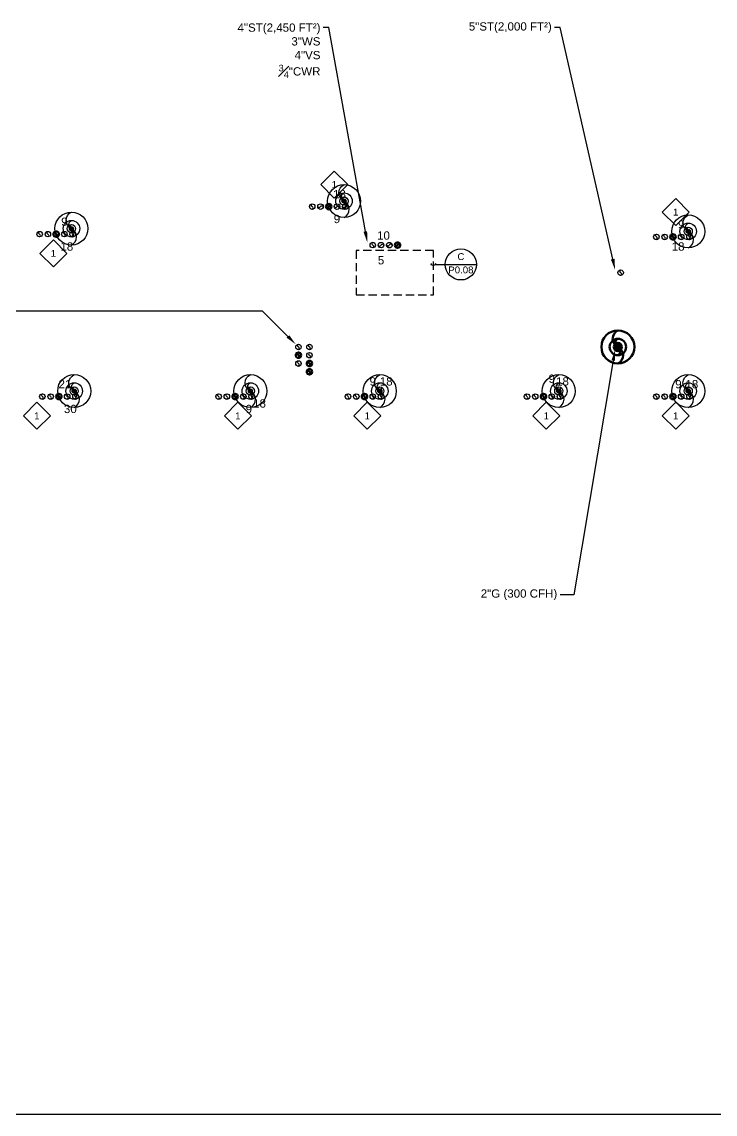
# Model space of a CAD drawing. Extents: x -3693 to 528, y -2672 to 2716.
# Drawn here: x -2542 to -1535, y -859 to 728 of the extents above; entities that cross this region are included whole.
import ezdxf
from ezdxf.enums import TextEntityAlignment as Align

# ---------------------------------------------------------------- set-up
doc = ezdxf.new("R2010")
doc.units = 0
doc.header["$LTSCALE"] = 48
doc.header["$MEASUREMENT"] = 0
doc.linetypes.add('HIDDEN', pattern=[0.375, 0.25, -0.125])
doc.linetypes.add('VENT', pattern=[0.3, 0.2, -0.1])
for name, color, linetype in [('G-ANNO-TEXT', 70, 'Continuous'), ('G-ANNO-TEXT @ 128', 70, 'Continuous'), ('P-14HW-N @ 128', 3, 'Continuous'), ('P-14HWC-N @ 128', 2, 'Continuous'), ('P-HW-N @ 128', 1, 'Continuous'), ('P-HWC-N', 2, 'Continuous'), ('P-HWC-N @ 1 (1)', 2, 'Continuous'), ('P-HWC-N @ 1 (2)', 2, 'Continuous'), ('P-HWC-N @ 12', 2, 'Continuous'), ('P-HWC-N @ 128', 2, 'Continuous'), ('P-HWC-N @ 16', 2, 'Continuous'), ('P-HWC-N @ 192', 2, 'Continuous'), ('P-HWC-N @ 2', 2, 'Continuous'), ('P-HWC-N @ 24', 2, 'Continuous'), ('P-HWC-N @ 384', 2, 'Continuous'), ('P-HWC-N @ 4', 2, 'Continuous'), ('P-HWC-N @ 48', 2, 'Continuous'), ('P-HWC-N @ 64', 2, 'Continuous'), ('P-HWC-N @ 768', 2, 'Continuous'), ('P-HWC-N @ 8', 2, 'Continuous'), ('P-HWC-N @ 96', 2, 'Continuous'), ('P-SAN-N @ 128', 6, 'Continuous'), ('P-SANV-N', 5, 'VENT'), ('P-SANV-N @ 128', 5, 'VENT'), ('P-STRM-N @ 128', 2, 'Continuous')]:
    doc.layers.add(name, color=color, linetype=linetype)
for name, color, linetype, lineweight in [('P-CW-N @ 128', 4, 'Continuous', 60), ('P-GAS-N', 3, 'Continuous', 60), ('P-GAS-N @ 1 (1)', 3, 'Continuous', 60), ('P-GAS-N @ 1 (2)', 3, 'Continuous', 60), ('P-GAS-N @ 12', 3, 'Continuous', 60), ('P-GAS-N @ 128', 3, 'Continuous', 60), ('P-GAS-N @ 16', 3, 'Continuous', 60), ('P-GAS-N @ 192', 3, 'Continuous', 60), ('P-GAS-N @ 2', 3, 'Continuous', 60), ('P-GAS-N @ 24', 3, 'Continuous', 60), ('P-GAS-N @ 384', 3, 'Continuous', 60), ('P-GAS-N @ 4', 3, 'Continuous', 60), ('P-GAS-N @ 48', 3, 'Continuous', 60), ('P-GAS-N @ 64', 3, 'Continuous', 60), ('P-GAS-N @ 768', 3, 'Continuous', 60), ('P-GAS-N @ 8', 3, 'Continuous', 60), ('P-GAS-N @ 96', 3, 'Continuous', 60)]:
    doc.layers.add(name, color=color, linetype=linetype, lineweight=lineweight)
doc.layers.add('P-SAN-DFU', color=7, linetype='Continuous', plot=False)
doc.styles.add('Arial', font='arial.ttf')

# ---------------------------------------------------------------- blocks, each defined once
blk = doc.blocks.new('*U9')
blk.add_lwpolyline([(0, 0.0311, 0.634258), (0, 0, -0.634258), (0, -0.0311)], format="xyb")
blk.add_circle((0, 0), 0.0312)
blk = doc.blocks.new('DIAMOND TAG')
blk.add_lwpolyline([(0, -0.153), (0.153, 0), (0, 0.153), (-0.153, 0)], close=True)
at = {"style": 'Arial'}
blk.add_attdef('XXX', text='', height=0.0781, dxfattribs=at).set_placement((0, 0), align=Align.MIDDLE)
blk = doc.blocks.new('*U734')
at = {"layer": 'P-GAS-N @ 1 (1)'}
blk.add_blockref('*U9', (-1676, 255.7), dxfattribs=at)
at = {"layer": 'P-GAS-N @ 1 (2)'}
blk.add_blockref('*U9', (-1676, 255.7), dxfattribs=at)
at = {"layer": 'P-GAS-N @ 12', "xscale": 12, "yscale": 12, "zscale": 12}
blk.add_blockref('*U9', (-1676, 255.7), dxfattribs=at)
at = {"layer": 'P-GAS-N @ 128', "xscale": 128, "yscale": 128, "zscale": 128}
blk.add_blockref('*U9', (-1676, 255.7), dxfattribs=at)
at = {"layer": 'P-GAS-N @ 16', "xscale": 16, "yscale": 16, "zscale": 16}
blk.add_blockref('*U9', (-1676, 255.7), dxfattribs=at)
at = {"layer": 'P-GAS-N @ 192', "xscale": 192, "yscale": 192, "zscale": 192}
blk.add_blockref('*U9', (-1676, 255.7), dxfattribs=at)
at = {"layer": 'P-GAS-N @ 2', "xscale": 2, "yscale": 2, "zscale": 2}
blk.add_blockref('*U9', (-1676, 255.7), dxfattribs=at)
at = {"layer": 'P-GAS-N @ 24', "xscale": 24, "yscale": 24, "zscale": 24}
blk.add_blockref('*U9', (-1676, 255.7), dxfattribs=at)
at = {"layer": 'P-GAS-N @ 384', "xscale": 384, "yscale": 384, "zscale": 384}
blk.add_blockref('*U9', (-1676, 255.7), dxfattribs=at)
at = {"layer": 'P-GAS-N @ 4', "xscale": 4, "yscale": 4, "zscale": 4}
blk.add_blockref('*U9', (-1676, 255.7), dxfattribs=at)
at = {"layer": 'P-GAS-N @ 48', "xscale": 48, "yscale": 48, "zscale": 48}
blk.add_blockref('*U9', (-1676, 255.7), dxfattribs=at)
at = {"layer": 'P-GAS-N @ 64', "xscale": 64, "yscale": 64, "zscale": 64}
blk.add_blockref('*U9', (-1676, 255.7), dxfattribs=at)
at = {"layer": 'P-GAS-N @ 768', "xscale": 768, "yscale": 768, "zscale": 768}
blk.add_blockref('*U9', (-1676, 255.7), dxfattribs=at)
at = {"layer": 'P-GAS-N @ 8', "xscale": 8, "yscale": 8, "zscale": 8}
blk.add_blockref('*U9', (-1676, 255.7), dxfattribs=at)
at = {"layer": 'P-GAS-N @ 96', "xscale": 96, "yscale": 96, "zscale": 96}
blk.add_blockref('*U9', (-1676, 255.7), dxfattribs=at)
blk = doc.blocks.new('RISER TAG')
blk.add_line((-0.177, 0), (0.177, 0))
blk.add_circle((0, 0), 0.177)
at = {"style": 'Arial'}
for p in [(0, 0.088), (0, -0.088)]:
    blk.add_attdef('X', text='', height=0.0781, dxfattribs=at).set_placement(p, align=Align.MIDDLE_CENTER)
blk = doc.blocks.new('*U755')
at = {"layer": 'P-HWC-N @ 1 (1)', "rotation": 180}
blk.add_blockref('*U9', (-2465.8, 191.7), dxfattribs=at)
at = {"layer": 'P-HWC-N @ 1 (2)', "rotation": 180}
blk.add_blockref('*U9', (-2465.8, 191.7), dxfattribs=at)
at = {"layer": 'P-HWC-N @ 12', "xscale": 12, "yscale": 12, "zscale": 12, "rotation": 180}
blk.add_blockref('*U9', (-2465.8, 191.7), dxfattribs=at)
at = {"layer": 'P-HWC-N @ 128', "xscale": 128, "yscale": 128, "zscale": 128, "rotation": 180}
blk.add_blockref('*U9', (-2512, 183.7), dxfattribs=at)
at = {"layer": 'P-HWC-N @ 16', "xscale": 16, "yscale": 16, "zscale": 16, "rotation": 180}
blk.add_blockref('*U9', (-2465.8, 191.7), dxfattribs=at)
at = {"layer": 'P-HWC-N @ 192', "xscale": 192, "yscale": 192, "zscale": 192, "rotation": 180}
blk.add_blockref('*U9', (-2465.8, 191.7), dxfattribs=at)
at = {"layer": 'P-HWC-N @ 2', "xscale": 2, "yscale": 2, "zscale": 2, "rotation": 180}
blk.add_blockref('*U9', (-2465.8, 191.7), dxfattribs=at)
at = {"layer": 'P-HWC-N @ 24', "xscale": 24, "yscale": 24, "zscale": 24, "rotation": 180}
blk.add_blockref('*U9', (-2465.8, 191.7), dxfattribs=at)
at = {"layer": 'P-HWC-N @ 384', "xscale": 384, "yscale": 384, "zscale": 384, "rotation": 180}
blk.add_blockref('*U9', (-2465.8, 191.7), dxfattribs=at)
at = {"layer": 'P-HWC-N @ 4', "xscale": 4, "yscale": 4, "zscale": 4, "rotation": 180}
blk.add_blockref('*U9', (-2465.8, 191.7), dxfattribs=at)
at = {"layer": 'P-HWC-N @ 48', "xscale": 48, "yscale": 48, "zscale": 48, "rotation": 180}
blk.add_blockref('*U9', (-2465.8, 191.7), dxfattribs=at)
at = {"layer": 'P-HWC-N @ 64', "xscale": 64, "yscale": 64, "zscale": 64, "rotation": 180}
blk.add_blockref('*U9', (-2465.8, 191.7), dxfattribs=at)
at = {"layer": 'P-HWC-N @ 768', "xscale": 768, "yscale": 768, "zscale": 768, "rotation": 180}
blk.add_blockref('*U9', (-2465.8, 191.7), dxfattribs=at)
at = {"layer": 'P-HWC-N @ 8', "xscale": 8, "yscale": 8, "zscale": 8, "rotation": 180}
blk.add_blockref('*U9', (-2465.8, 191.7), dxfattribs=at)
at = {"layer": 'P-HWC-N @ 96', "xscale": 96, "yscale": 96, "zscale": 96, "rotation": 180}
blk.add_blockref('*U9', (-2465.8, 191.7), dxfattribs=at)
blk = doc.blocks.new('*U756')
at = {"layer": 'P-HWC-N @ 1 (1)', "rotation": 180}
blk.add_blockref('*U9', (-2209.8, 191.7), dxfattribs=at)
at = {"layer": 'P-HWC-N @ 1 (2)', "rotation": 180}
blk.add_blockref('*U9', (-2209.8, 191.7), dxfattribs=at)
at = {"layer": 'P-HWC-N @ 12', "xscale": 12, "yscale": 12, "zscale": 12, "rotation": 180}
blk.add_blockref('*U9', (-2209.8, 191.7), dxfattribs=at)
at = {"layer": 'P-HWC-N @ 128', "xscale": 128, "yscale": 128, "zscale": 128, "rotation": 180}
blk.add_blockref('*U9', (-2256, 183.7), dxfattribs=at)
at = {"layer": 'P-HWC-N @ 16', "xscale": 16, "yscale": 16, "zscale": 16, "rotation": 180}
blk.add_blockref('*U9', (-2209.8, 191.7), dxfattribs=at)
at = {"layer": 'P-HWC-N @ 192', "xscale": 192, "yscale": 192, "zscale": 192, "rotation": 180}
blk.add_blockref('*U9', (-2209.8, 191.7), dxfattribs=at)
at = {"layer": 'P-HWC-N @ 2', "xscale": 2, "yscale": 2, "zscale": 2, "rotation": 180}
blk.add_blockref('*U9', (-2209.8, 191.7), dxfattribs=at)
at = {"layer": 'P-HWC-N @ 24', "xscale": 24, "yscale": 24, "zscale": 24, "rotation": 180}
blk.add_blockref('*U9', (-2209.8, 191.7), dxfattribs=at)
at = {"layer": 'P-HWC-N @ 384', "xscale": 384, "yscale": 384, "zscale": 384, "rotation": 180}
blk.add_blockref('*U9', (-2209.8, 191.7), dxfattribs=at)
at = {"layer": 'P-HWC-N @ 4', "xscale": 4, "yscale": 4, "zscale": 4, "rotation": 180}
blk.add_blockref('*U9', (-2209.8, 191.7), dxfattribs=at)
at = {"layer": 'P-HWC-N @ 48', "xscale": 48, "yscale": 48, "zscale": 48, "rotation": 180}
blk.add_blockref('*U9', (-2209.8, 191.7), dxfattribs=at)
at = {"layer": 'P-HWC-N @ 64', "xscale": 64, "yscale": 64, "zscale": 64, "rotation": 180}
blk.add_blockref('*U9', (-2209.8, 191.7), dxfattribs=at)
at = {"layer": 'P-HWC-N @ 768', "xscale": 768, "yscale": 768, "zscale": 768, "rotation": 180}
blk.add_blockref('*U9', (-2209.8, 191.7), dxfattribs=at)
at = {"layer": 'P-HWC-N @ 8', "xscale": 8, "yscale": 8, "zscale": 8, "rotation": 180}
blk.add_blockref('*U9', (-2209.8, 191.7), dxfattribs=at)
at = {"layer": 'P-HWC-N @ 96', "xscale": 96, "yscale": 96, "zscale": 96, "rotation": 180}
blk.add_blockref('*U9', (-2209.8, 191.7), dxfattribs=at)
blk = doc.blocks.new('*U757')
at = {"layer": 'P-HWC-N @ 1 (1)', "rotation": 180}
blk.add_blockref('*U9', (-2021.8, 191.7), dxfattribs=at)
at = {"layer": 'P-HWC-N @ 1 (2)', "rotation": 180}
blk.add_blockref('*U9', (-2021.8, 191.7), dxfattribs=at)
at = {"layer": 'P-HWC-N @ 12', "xscale": 12, "yscale": 12, "zscale": 12, "rotation": 180}
blk.add_blockref('*U9', (-2021.8, 191.7), dxfattribs=at)
at = {"layer": 'P-HWC-N @ 128', "xscale": 128, "yscale": 128, "zscale": 128, "rotation": 180}
blk.add_blockref('*U9', (-2068, 183.7), dxfattribs=at)
at = {"layer": 'P-HWC-N @ 16', "xscale": 16, "yscale": 16, "zscale": 16, "rotation": 180}
blk.add_blockref('*U9', (-2021.8, 191.7), dxfattribs=at)
at = {"layer": 'P-HWC-N @ 192', "xscale": 192, "yscale": 192, "zscale": 192, "rotation": 180}
blk.add_blockref('*U9', (-2021.8, 191.7), dxfattribs=at)
at = {"layer": 'P-HWC-N @ 2', "xscale": 2, "yscale": 2, "zscale": 2, "rotation": 180}
blk.add_blockref('*U9', (-2021.8, 191.7), dxfattribs=at)
at = {"layer": 'P-HWC-N @ 24', "xscale": 24, "yscale": 24, "zscale": 24, "rotation": 180}
blk.add_blockref('*U9', (-2021.8, 191.7), dxfattribs=at)
at = {"layer": 'P-HWC-N @ 384', "xscale": 384, "yscale": 384, "zscale": 384, "rotation": 180}
blk.add_blockref('*U9', (-2021.8, 191.7), dxfattribs=at)
at = {"layer": 'P-HWC-N @ 4', "xscale": 4, "yscale": 4, "zscale": 4, "rotation": 180}
blk.add_blockref('*U9', (-2021.8, 191.7), dxfattribs=at)
at = {"layer": 'P-HWC-N @ 48', "xscale": 48, "yscale": 48, "zscale": 48, "rotation": 180}
blk.add_blockref('*U9', (-2021.8, 191.7), dxfattribs=at)
at = {"layer": 'P-HWC-N @ 64', "xscale": 64, "yscale": 64, "zscale": 64, "rotation": 180}
blk.add_blockref('*U9', (-2021.8, 191.7), dxfattribs=at)
at = {"layer": 'P-HWC-N @ 768', "xscale": 768, "yscale": 768, "zscale": 768, "rotation": 180}
blk.add_blockref('*U9', (-2021.8, 191.7), dxfattribs=at)
at = {"layer": 'P-HWC-N @ 8', "xscale": 8, "yscale": 8, "zscale": 8, "rotation": 180}
blk.add_blockref('*U9', (-2021.8, 191.7), dxfattribs=at)
at = {"layer": 'P-HWC-N @ 96', "xscale": 96, "yscale": 96, "zscale": 96, "rotation": 180}
blk.add_blockref('*U9', (-2021.8, 191.7), dxfattribs=at)
blk = doc.blocks.new('*U758')
at = {"layer": 'P-HWC-N @ 1 (1)', "rotation": 180}
blk.add_blockref('*U9', (-1761.8, 191.7), dxfattribs=at)
at = {"layer": 'P-HWC-N @ 1 (2)', "rotation": 180}
blk.add_blockref('*U9', (-1761.8, 191.7), dxfattribs=at)
at = {"layer": 'P-HWC-N @ 12', "xscale": 12, "yscale": 12, "zscale": 12, "rotation": 180}
blk.add_blockref('*U9', (-1761.8, 191.7), dxfattribs=at)
at = {"layer": 'P-HWC-N @ 128', "xscale": 128, "yscale": 128, "zscale": 128, "rotation": 180}
blk.add_blockref('*U9', (-1808, 183.7), dxfattribs=at)
at = {"layer": 'P-HWC-N @ 16', "xscale": 16, "yscale": 16, "zscale": 16, "rotation": 180}
blk.add_blockref('*U9', (-1761.8, 191.7), dxfattribs=at)
at = {"layer": 'P-HWC-N @ 192', "xscale": 192, "yscale": 192, "zscale": 192, "rotation": 180}
blk.add_blockref('*U9', (-1761.8, 191.7), dxfattribs=at)
at = {"layer": 'P-HWC-N @ 2', "xscale": 2, "yscale": 2, "zscale": 2, "rotation": 180}
blk.add_blockref('*U9', (-1761.8, 191.7), dxfattribs=at)
at = {"layer": 'P-HWC-N @ 24', "xscale": 24, "yscale": 24, "zscale": 24, "rotation": 180}
blk.add_blockref('*U9', (-1761.8, 191.7), dxfattribs=at)
at = {"layer": 'P-HWC-N @ 384', "xscale": 384, "yscale": 384, "zscale": 384, "rotation": 180}
blk.add_blockref('*U9', (-1761.8, 191.7), dxfattribs=at)
at = {"layer": 'P-HWC-N @ 4', "xscale": 4, "yscale": 4, "zscale": 4, "rotation": 180}
blk.add_blockref('*U9', (-1761.8, 191.7), dxfattribs=at)
at = {"layer": 'P-HWC-N @ 48', "xscale": 48, "yscale": 48, "zscale": 48, "rotation": 180}
blk.add_blockref('*U9', (-1761.8, 191.7), dxfattribs=at)
at = {"layer": 'P-HWC-N @ 64', "xscale": 64, "yscale": 64, "zscale": 64, "rotation": 180}
blk.add_blockref('*U9', (-1761.8, 191.7), dxfattribs=at)
at = {"layer": 'P-HWC-N @ 768', "xscale": 768, "yscale": 768, "zscale": 768, "rotation": 180}
blk.add_blockref('*U9', (-1761.8, 191.7), dxfattribs=at)
at = {"layer": 'P-HWC-N @ 8', "xscale": 8, "yscale": 8, "zscale": 8, "rotation": 180}
blk.add_blockref('*U9', (-1761.8, 191.7), dxfattribs=at)
at = {"layer": 'P-HWC-N @ 96', "xscale": 96, "yscale": 96, "zscale": 96, "rotation": 180}
blk.add_blockref('*U9', (-1761.8, 191.7), dxfattribs=at)
blk = doc.blocks.new('*U759')
at = {"layer": 'P-HWC-N @ 1 (1)', "rotation": 180}
blk.add_blockref('*U9', (-1573.8, 191.7), dxfattribs=at)
at = {"layer": 'P-HWC-N @ 1 (2)', "rotation": 180}
blk.add_blockref('*U9', (-1573.8, 191.7), dxfattribs=at)
at = {"layer": 'P-HWC-N @ 12', "xscale": 12, "yscale": 12, "zscale": 12, "rotation": 180}
blk.add_blockref('*U9', (-1573.8, 191.7), dxfattribs=at)
at = {"layer": 'P-HWC-N @ 128', "xscale": 128, "yscale": 128, "zscale": 128, "rotation": 180}
blk.add_blockref('*U9', (-1620, 183.7), dxfattribs=at)
at = {"layer": 'P-HWC-N @ 16', "xscale": 16, "yscale": 16, "zscale": 16, "rotation": 180}
blk.add_blockref('*U9', (-1573.8, 191.7), dxfattribs=at)
at = {"layer": 'P-HWC-N @ 192', "xscale": 192, "yscale": 192, "zscale": 192, "rotation": 180}
blk.add_blockref('*U9', (-1573.8, 191.7), dxfattribs=at)
at = {"layer": 'P-HWC-N @ 2', "xscale": 2, "yscale": 2, "zscale": 2, "rotation": 180}
blk.add_blockref('*U9', (-1573.8, 191.7), dxfattribs=at)
at = {"layer": 'P-HWC-N @ 24', "xscale": 24, "yscale": 24, "zscale": 24, "rotation": 180}
blk.add_blockref('*U9', (-1573.8, 191.7), dxfattribs=at)
at = {"layer": 'P-HWC-N @ 384', "xscale": 384, "yscale": 384, "zscale": 384, "rotation": 180}
blk.add_blockref('*U9', (-1573.8, 191.7), dxfattribs=at)
at = {"layer": 'P-HWC-N @ 4', "xscale": 4, "yscale": 4, "zscale": 4, "rotation": 180}
blk.add_blockref('*U9', (-1573.8, 191.7), dxfattribs=at)
at = {"layer": 'P-HWC-N @ 48', "xscale": 48, "yscale": 48, "zscale": 48, "rotation": 180}
blk.add_blockref('*U9', (-1573.8, 191.7), dxfattribs=at)
at = {"layer": 'P-HWC-N @ 64', "xscale": 64, "yscale": 64, "zscale": 64, "rotation": 180}
blk.add_blockref('*U9', (-1573.8, 191.7), dxfattribs=at)
at = {"layer": 'P-HWC-N @ 768', "xscale": 768, "yscale": 768, "zscale": 768, "rotation": 180}
blk.add_blockref('*U9', (-1573.8, 191.7), dxfattribs=at)
at = {"layer": 'P-HWC-N @ 8', "xscale": 8, "yscale": 8, "zscale": 8, "rotation": 180}
blk.add_blockref('*U9', (-1573.8, 191.7), dxfattribs=at)
at = {"layer": 'P-HWC-N @ 96', "xscale": 96, "yscale": 96, "zscale": 96, "rotation": 180}
blk.add_blockref('*U9', (-1573.8, 191.7), dxfattribs=at)
blk = doc.blocks.new('*U771')
at = {"layer": 'P-HWC-N @ 1 (1)', "rotation": 180}
blk.add_blockref('*U9', (-1573.8, 423.7), dxfattribs=at)
at = {"layer": 'P-HWC-N @ 1 (2)', "rotation": 180}
blk.add_blockref('*U9', (-1573.8, 423.7), dxfattribs=at)
at = {"layer": 'P-HWC-N @ 12', "xscale": 12, "yscale": 12, "zscale": 12, "rotation": 180}
blk.add_blockref('*U9', (-1573.8, 423.7), dxfattribs=at)
at = {"layer": 'P-HWC-N @ 128', "xscale": 128, "yscale": 128, "zscale": 128, "rotation": 180}
blk.add_blockref('*U9', (-1620, 415.7), dxfattribs=at)
at = {"layer": 'P-HWC-N @ 16', "xscale": 16, "yscale": 16, "zscale": 16, "rotation": 180}
blk.add_blockref('*U9', (-1573.8, 423.7), dxfattribs=at)
at = {"layer": 'P-HWC-N @ 192', "xscale": 192, "yscale": 192, "zscale": 192, "rotation": 180}
blk.add_blockref('*U9', (-1573.8, 423.7), dxfattribs=at)
at = {"layer": 'P-HWC-N @ 2', "xscale": 2, "yscale": 2, "zscale": 2, "rotation": 180}
blk.add_blockref('*U9', (-1573.8, 423.7), dxfattribs=at)
at = {"layer": 'P-HWC-N @ 24', "xscale": 24, "yscale": 24, "zscale": 24, "rotation": 180}
blk.add_blockref('*U9', (-1573.8, 423.7), dxfattribs=at)
at = {"layer": 'P-HWC-N @ 384', "xscale": 384, "yscale": 384, "zscale": 384, "rotation": 180}
blk.add_blockref('*U9', (-1573.8, 423.7), dxfattribs=at)
at = {"layer": 'P-HWC-N @ 4', "xscale": 4, "yscale": 4, "zscale": 4, "rotation": 180}
blk.add_blockref('*U9', (-1573.8, 423.7), dxfattribs=at)
at = {"layer": 'P-HWC-N @ 48', "xscale": 48, "yscale": 48, "zscale": 48, "rotation": 180}
blk.add_blockref('*U9', (-1573.8, 423.7), dxfattribs=at)
at = {"layer": 'P-HWC-N @ 64', "xscale": 64, "yscale": 64, "zscale": 64, "rotation": 180}
blk.add_blockref('*U9', (-1573.8, 423.7), dxfattribs=at)
at = {"layer": 'P-HWC-N @ 768', "xscale": 768, "yscale": 768, "zscale": 768, "rotation": 180}
blk.add_blockref('*U9', (-1573.8, 423.7), dxfattribs=at)
at = {"layer": 'P-HWC-N @ 8', "xscale": 8, "yscale": 8, "zscale": 8, "rotation": 180}
blk.add_blockref('*U9', (-1573.8, 423.7), dxfattribs=at)
at = {"layer": 'P-HWC-N @ 96', "xscale": 96, "yscale": 96, "zscale": 96, "rotation": 180}
blk.add_blockref('*U9', (-1573.8, 423.7), dxfattribs=at)
blk = doc.blocks.new('*U772')
at = {"layer": 'P-HWC-N @ 1 (1)', "rotation": 180}
blk.add_blockref('*U9', (-2073.8, 467.7), dxfattribs=at)
at = {"layer": 'P-HWC-N @ 1 (2)', "rotation": 180}
blk.add_blockref('*U9', (-2073.8, 467.7), dxfattribs=at)
at = {"layer": 'P-HWC-N @ 12', "xscale": 12, "yscale": 12, "zscale": 12, "rotation": 180}
blk.add_blockref('*U9', (-2073.8, 467.7), dxfattribs=at)
at = {"layer": 'P-HWC-N @ 128', "xscale": 128, "yscale": 128, "zscale": 128, "rotation": 180}
blk.add_blockref('*U9', (-2120, 459.7), dxfattribs=at)
at = {"layer": 'P-HWC-N @ 16', "xscale": 16, "yscale": 16, "zscale": 16, "rotation": 180}
blk.add_blockref('*U9', (-2073.8, 467.7), dxfattribs=at)
at = {"layer": 'P-HWC-N @ 192', "xscale": 192, "yscale": 192, "zscale": 192, "rotation": 180}
blk.add_blockref('*U9', (-2073.8, 467.7), dxfattribs=at)
at = {"layer": 'P-HWC-N @ 2', "xscale": 2, "yscale": 2, "zscale": 2, "rotation": 180}
blk.add_blockref('*U9', (-2073.8, 467.7), dxfattribs=at)
at = {"layer": 'P-HWC-N @ 24', "xscale": 24, "yscale": 24, "zscale": 24, "rotation": 180}
blk.add_blockref('*U9', (-2073.8, 467.7), dxfattribs=at)
at = {"layer": 'P-HWC-N @ 384', "xscale": 384, "yscale": 384, "zscale": 384, "rotation": 180}
blk.add_blockref('*U9', (-2073.8, 467.7), dxfattribs=at)
at = {"layer": 'P-HWC-N @ 4', "xscale": 4, "yscale": 4, "zscale": 4, "rotation": 180}
blk.add_blockref('*U9', (-2073.8, 467.7), dxfattribs=at)
at = {"layer": 'P-HWC-N @ 48', "xscale": 48, "yscale": 48, "zscale": 48, "rotation": 180}
blk.add_blockref('*U9', (-2073.8, 467.7), dxfattribs=at)
at = {"layer": 'P-HWC-N @ 64', "xscale": 64, "yscale": 64, "zscale": 64, "rotation": 180}
blk.add_blockref('*U9', (-2073.8, 467.7), dxfattribs=at)
at = {"layer": 'P-HWC-N @ 768', "xscale": 768, "yscale": 768, "zscale": 768, "rotation": 180}
blk.add_blockref('*U9', (-2073.8, 467.7), dxfattribs=at)
at = {"layer": 'P-HWC-N @ 8', "xscale": 8, "yscale": 8, "zscale": 8, "rotation": 180}
blk.add_blockref('*U9', (-2073.8, 467.7), dxfattribs=at)
at = {"layer": 'P-HWC-N @ 96', "xscale": 96, "yscale": 96, "zscale": 96, "rotation": 180}
blk.add_blockref('*U9', (-2073.8, 467.7), dxfattribs=at)
blk = doc.blocks.new('*U773')
at = {"layer": 'P-HWC-N @ 1 (1)', "rotation": 180}
blk.add_blockref('*U9', (-2469.8, 427.7), dxfattribs=at)
at = {"layer": 'P-HWC-N @ 1 (2)', "rotation": 180}
blk.add_blockref('*U9', (-2469.8, 427.7), dxfattribs=at)
at = {"layer": 'P-HWC-N @ 12', "xscale": 12, "yscale": 12, "zscale": 12, "rotation": 180}
blk.add_blockref('*U9', (-2469.8, 427.7), dxfattribs=at)
at = {"layer": 'P-HWC-N @ 128', "xscale": 128, "yscale": 128, "zscale": 128, "rotation": 180}
blk.add_blockref('*U9', (-2516, 419.7), dxfattribs=at)
at = {"layer": 'P-HWC-N @ 16', "xscale": 16, "yscale": 16, "zscale": 16, "rotation": 180}
blk.add_blockref('*U9', (-2469.8, 427.7), dxfattribs=at)
at = {"layer": 'P-HWC-N @ 192', "xscale": 192, "yscale": 192, "zscale": 192, "rotation": 180}
blk.add_blockref('*U9', (-2469.8, 427.7), dxfattribs=at)
at = {"layer": 'P-HWC-N @ 2', "xscale": 2, "yscale": 2, "zscale": 2, "rotation": 180}
blk.add_blockref('*U9', (-2469.8, 427.7), dxfattribs=at)
at = {"layer": 'P-HWC-N @ 24', "xscale": 24, "yscale": 24, "zscale": 24, "rotation": 180}
blk.add_blockref('*U9', (-2469.8, 427.7), dxfattribs=at)
at = {"layer": 'P-HWC-N @ 384', "xscale": 384, "yscale": 384, "zscale": 384, "rotation": 180}
blk.add_blockref('*U9', (-2469.8, 427.7), dxfattribs=at)
at = {"layer": 'P-HWC-N @ 4', "xscale": 4, "yscale": 4, "zscale": 4, "rotation": 180}
blk.add_blockref('*U9', (-2469.8, 427.7), dxfattribs=at)
at = {"layer": 'P-HWC-N @ 48', "xscale": 48, "yscale": 48, "zscale": 48, "rotation": 180}
blk.add_blockref('*U9', (-2469.8, 427.7), dxfattribs=at)
at = {"layer": 'P-HWC-N @ 64', "xscale": 64, "yscale": 64, "zscale": 64, "rotation": 180}
blk.add_blockref('*U9', (-2469.8, 427.7), dxfattribs=at)
at = {"layer": 'P-HWC-N @ 768', "xscale": 768, "yscale": 768, "zscale": 768, "rotation": 180}
blk.add_blockref('*U9', (-2469.8, 427.7), dxfattribs=at)
at = {"layer": 'P-HWC-N @ 8', "xscale": 8, "yscale": 8, "zscale": 8, "rotation": 180}
blk.add_blockref('*U9', (-2469.8, 427.7), dxfattribs=at)
at = {"layer": 'P-HWC-N @ 96', "xscale": 96, "yscale": 96, "zscale": 96, "rotation": 180}
blk.add_blockref('*U9', (-2469.8, 427.7), dxfattribs=at)
blk = doc.blocks.new('LeaderNoteBlock')
blk.add_ellipse((0, 0), major_axis=(1, 0), ratio=0.25, start_param=5.387521, end_param=10.320443)

msp = doc.modelspace()

# ---------------------------------------------------------------- linework, layer by layer
at = {"layer": 'DEFPOINTS'}
msp.add_line((-3693.4, -859), (354.6, -859), dxfattribs=at)
at = {"layer": 'G-ANNO-TEXT', "linetype": 'HIDDEN'}
for p, q in [((-2056, 395.7), (-2056, 331.7)), ((-1944, 395.7), (-2056, 395.7)), ((-1944, 331.7), (-1944, 395.7)), ((-2056, 331.7), (-1944, 331.7))]:
    msp.add_line(p, q, dxfattribs=at)
at = {"layer": 'G-ANNO-TEXT'}
for points in [[(-2042.8, 423.5), (-2096, 719.7), (-2104, 719.7)], [(-1683.5, 383.3), (-1760, 719.7), (-1768, 719.7)], [(-1940, 375.7), (-1932, 375.7), (-1924, 375.7)], [(-2155.3, 271.1), (-2192, 307.7), (-3388, 307.7)], [(-1682.7, 236), (-1740, -104.3), (-1760, -104.3)]]:
    msp.add_lwpolyline(points, dxfattribs=at)
for points in [[(-2040.2, 424), (-2040, 407.7), (-2045.5, 423)], [(-1680.9, 383.9), (-1680, 367.7), (-1686.1, 382.8)], [(-2153.4, 272.9), (-2144, 259.7), (-2157.2, 269.2)], [(-1685.3, 236.4), (-1680, 251.7), (-1680, 235.5)]]:
    msp.add_solid(points, dxfattribs=at)
at = {"layer": 'P-SANV-N'}
for p, q in [((-2020, 195.7), (-2020, 187.7)), ((-1760, 195.7), (-1760, 187.7))]:
    msp.add_line(p, q, dxfattribs=at)

# ---------------------------------------------------------------- block references
at = {"layer": 'G-ANNO-TEXT', "xscale": 4, "yscale": 4, "zscale": 4, "rotation": 180}
msp.add_blockref('LeaderNoteBlock', (-1944, 375.7), dxfattribs=at)
at = {"layer": 'G-ANNO-TEXT @ 128'}
ref = msp.add_blockref('DIAMOND TAG', (-2088, 491.7), dxfattribs=dict(at, xscale=128, yscale=128, zscale=128, rotation=180))
ref.add_attrib('XXX', '1', dxfattribs={"layer": '0', "height": 10, "style": 'Arial'}).set_placement((-2088, 491.7), align=Align.MIDDLE)
at = {"layer": 'G-ANNO-TEXT @ 128', "xscale": 128, "yscale": 128, "zscale": 128}
for p in [(-1592, 451.7), (-2496, 391.7), (-2520, 155.7), (-2228, 155.7), (-2040, 155.7), (-1780, 155.7), (-1592, 155.7)]:
    msp.add_blockref('DIAMOND TAG', p, dxfattribs=at).add_auto_attribs({'XXX': '1'})
at = {"layer": 'G-ANNO-TEXT @ 128'}
ref = msp.add_blockref('RISER TAG', (-1904, 375.7), dxfattribs=dict(at, xscale=128, yscale=128, zscale=128))
ref.add_attrib('X', 'C', dxfattribs={"layer": '0', "height": 10, "style": 'Arial'}).set_placement((-1904, 387), align=Align.MIDDLE_CENTER)
ref.add_attrib('X', 'P0.08', dxfattribs={"layer": '0', "height": 10, "style": 'Arial'}).set_placement((-1904, 367.7), align=Align.MIDDLE_CENTER)
at = {"layer": 'P-14HW-N @ 128', "xscale": 128, "yscale": 128, "zscale": 128, "rotation": 180}
msp.add_blockref('*U9', (-2124, 255.7), dxfattribs=at)
at = {"layer": 'P-14HWC-N @ 128', "xscale": 128, "yscale": 128, "zscale": 128}
msp.add_blockref('*U9', (-2124, 243.7), dxfattribs=at)
at = {"layer": 'P-CW-N @ 128', "xscale": 128, "yscale": 128, "zscale": 128}
for p, rotation in [((-2096, 459.7), 89.99999999999999), ((-2492, 419.7), 180), ((-1596, 415.7), 180), ((-1996, 403.7), 89.99999999999999), ((-2140, 243.7), 180), ((-2140, 243.7), 180), ((-2488, 183.7), 180), ((-2232, 183.7), 180), ((-2044, 183.7), 180), ((-2044, 183.7), 180), ((-1784, 183.7), 180), ((-1784, 183.7), 180), ((-1596, 183.7), 180)]:
    msp.add_blockref('*U9', p, dxfattribs=dict(at, rotation=rotation))
at = {"layer": 'P-GAS-N'}
msp.add_blockref('*U734', (0, 0), dxfattribs=at)
at = {"layer": 'P-GAS-N @ 128', "xscale": 128, "yscale": 128, "zscale": 128, "rotation": 180}
for p in [(-2124, 231.7), (-2124, 219.7)]:
    msp.add_blockref('*U9', p, dxfattribs=at)
at = {"layer": 'P-HW-N @ 128', "xscale": 128, "yscale": 128, "zscale": 128}
for p, rotation in [((-2108, 459.7), 89.99999999999999), ((-2504, 419.7), 180), ((-1608, 415.7), 180), ((-2140, 255.7), 180), ((-2140, 255.7), 180), ((-2500, 183.7), 180), ((-2244, 183.7), 180), ((-2056, 183.7), 180), ((-2056, 183.7), 180), ((-1796, 183.7), 180), ((-1796, 183.7), 180), ((-1608, 183.7), 180)]:
    msp.add_blockref('*U9', p, dxfattribs=dict(at, rotation=rotation))
at = {"layer": 'P-HWC-N'}
for name in ['*U772', '*U773', '*U771', '*U755', '*U756', '*U757', '*U758', '*U759']:
    msp.add_blockref(name, (0, 0), dxfattribs=at)
at = {"layer": 'P-HWC-N @ 128', "xscale": 128, "yscale": 128, "zscale": 128, "rotation": 180}
msp.add_blockref('*U9', (-2140, 231.7), dxfattribs=at)
at = {"layer": 'P-SAN-N @ 128', "xscale": 128, "yscale": 128, "zscale": 128}
for p, rotation in [((-2084, 459.7), 89.99999999999999), ((-2480, 419.7), 180), ((-1584, 415.7), 180), ((-2020, 403.7), 89.99999999999999), ((-2476, 183.7), 180), ((-2220, 183.7), 180), ((-2032, 183.7), 180), ((-1772, 183.7), 180), ((-1584, 183.7), 180)]:
    msp.add_blockref('*U9', p, dxfattribs=dict(at, rotation=rotation))
at = {"layer": 'P-SANV-N @ 128', "xscale": 128, "yscale": 128, "zscale": 128}
for p, rotation in [((-2072, 459.7), 89.99999999999999), ((-2468, 419.7), 180), ((-1572, 415.7), 180), ((-2008, 403.7), 89.99999999999999), ((-2464, 183.7), 180), ((-2208, 183.7), 180), ((-2020, 183.7), 180), ((-1760, 183.7), 180), ((-1572, 183.7), 180)]:
    msp.add_blockref('*U9', p, dxfattribs=dict(at, rotation=rotation))
at = {"layer": 'P-STRM-N @ 128', "xscale": 128, "yscale": 128, "zscale": 128}
for p in [(-2032, 403.7), (-1672, 363.7)]:
    msp.add_blockref('*U9', p, dxfattribs=at)

# ---------------------------------------------------------------- texts
at = {"layer": 'G-ANNO-TEXT', "char_height": 12, "attachment_point": 3, "style": 'Arial'}
for s, insert in [('\\A1;4"ST(2,450 FT²)\\P3"WS\\P4"VS\\P{\\H0.8x;\\S3#4;}"CWR', (-2108, 725.8)), ('5"ST(2,000 FT²)', (-1772, 727.5)), ('2"G (300 CFH)', (-1764, -96.5))]:
    msp.add_mtext(s, dxfattribs=dict(at, insert=insert))
at = {"layer": 'P-SAN-DFU', "style": 'Arial'}
for s, p in [('18', (-2089.8, 471.7)), ('10', (-2025.8, 411.7)), ('18', (-2485.8, 395.7)), ('18', (-1597.8, 395.7)), ('18', (-2021.8, 199.7)), ('18', (-1765.8, 199.7)), ('18', (-1577.8, 195.7)), ('18', (-2205.8, 167.7)), ('30', (-2480.7, 159.7))]:
    msp.add_text(s, height=12, dxfattribs=at).set_placement(p)
at = {"layer": 'P-SAN-DFU', "color": 3, "style": 'Arial'}
for s, p in [('9', (-2088.7, 435.7)), ('9', (-2484.7, 431.7)), ('9', (-1588.7, 427.7)), ('5', (-2024.7, 375.7)), ('21', (-2488.5, 195.7)), ('9', (-2036.7, 199.7)), ('9', (-1776.7, 203.7)), ('9', (-1592.7, 195.7)), ('9', (-2216.7, 159.7))]:
    msp.add_text(s, height=12, dxfattribs=at).set_placement(p)

doc.saveas('drawing.dxf')
